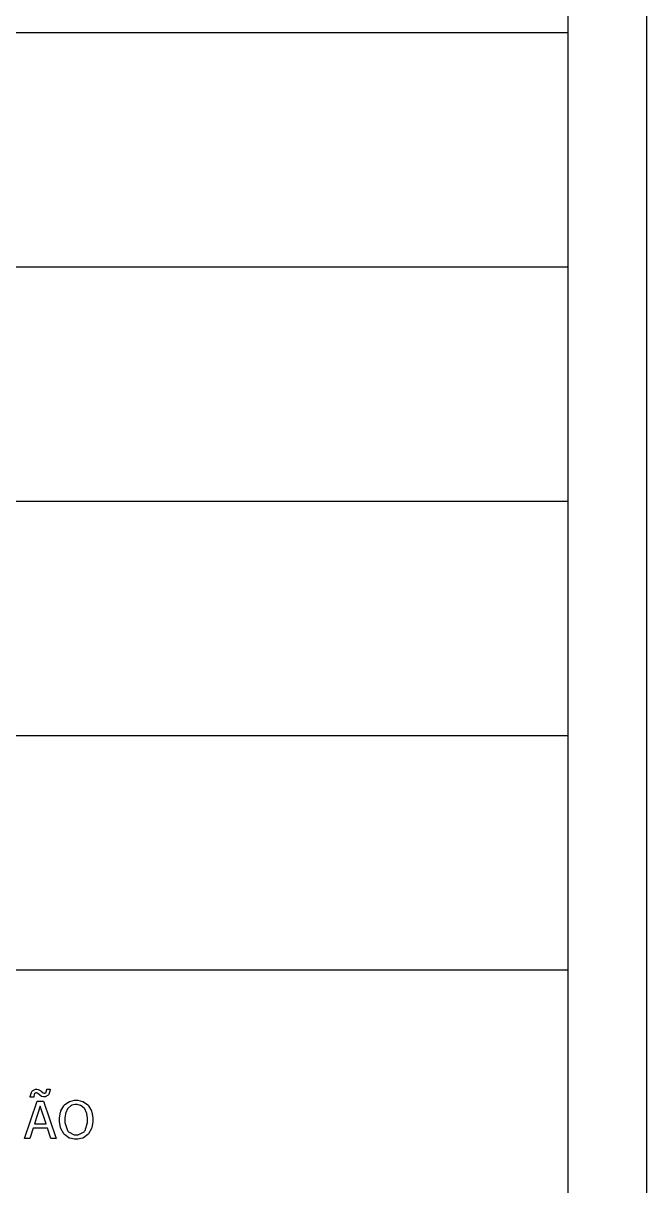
# Model space of a CAD drawing. Header units: millimetres. Extents: x 1974 to 2560, y 1429 to 1567.
# Drawn here: x 2505.34 to 2508.15, y 1522.53 to 1527.77 of the extents above; entities that cross this region are included whole.
import ezdxf

# ---------------------------------------------------------------- set-up
doc = ezdxf.new("R2010")
doc.units = ezdxf.units.MM
for name, color, linetype in [('MARGEM', 1, 'Continuous'), ('TEXTO', 4, 'Continuous'), ('TIMBRE', 7, 'Continuous')]:
    doc.layers.add(name, color=color, linetype=linetype)

msp = doc.modelspace()

# ---------------------------------------------------------------- linework, layer by layer
at = {"layer": 'MARGEM', "color": 7}
msp.add_lwpolyline([(2478.4513, 1512.6706), (2508.1513, 1512.6706), (2508.1513, 1533.6956), (2478.4513, 1533.6956)], close=True, dxfattribs=at)
at = {"layer": 'TEXTO', "color": 0}
for p, q in [((2507.7976, 1527.7304), (2478.9131, 1527.7304)), ((2507.7976, 1526.6745), (2478.9131, 1526.6745)), ((2507.7976, 1525.6185), (2478.9131, 1525.6185)), ((2507.7976, 1524.5625), (2478.9131, 1524.5625)), ((2507.7976, 1523.5065), (2478.9131, 1523.5065)), ((2505.3741, 1522.9341), (2505.3744, 1522.9371)), ((2505.39, 1522.9341), (2505.3741, 1522.9341)), ((2505.3744, 1522.9371), (2505.3816, 1522.959)), ((2505.3816, 1522.959), (2505.3828, 1522.9605)), ((2505.3828, 1522.9605), (2505.3841, 1522.9621)), ((2505.3841, 1522.9621), (2505.3975, 1522.9694)), ((2505.3925, 1522.9471), (2505.39, 1522.9356)), ((2505.39, 1522.9356), (2505.39, 1522.9341)), ((2505.3928, 1522.9478), (2505.3925, 1522.9471)), ((2505.393, 1522.9487), (2505.3928, 1522.9478)), ((2505.3987, 1522.953), (2505.393, 1522.9487)), ((2505.3975, 1522.9694), (2505.402, 1522.9694)), ((2505.4004, 1522.953), (2505.3987, 1522.953)), ((2505.4022, 1522.953), (2505.4004, 1522.953)), ((2505.402, 1522.9694), (2505.4046, 1522.9694)), ((2505.4072, 1522.951), (2505.4022, 1522.953)), ((2505.4046, 1522.9694), (2505.4119, 1522.9676)), ((2505.4077, 1522.9505), (2505.4072, 1522.951)), ((2505.4084, 1522.9502), (2505.4077, 1522.9505)), ((2505.4154, 1522.9442), (2505.4084, 1522.9502)), ((2505.4119, 1522.9676), (2505.4126, 1522.9672)), ((2505.4126, 1522.9672), (2505.4134, 1522.9669)), ((2505.4134, 1522.9669), (2505.4215, 1522.9615)), ((2505.4163, 1522.9435), (2505.4154, 1522.9442)), ((2505.4171, 1522.9428), (2505.4163, 1522.9435)), ((2505.4253, 1522.9371), (2505.4171, 1522.9428)), ((2505.4215, 1522.9615), (2505.4225, 1522.9607)), ((2505.4225, 1522.9607), (2505.4233, 1522.96)), ((2505.4233, 1522.96), (2505.4305, 1522.9543)), ((2505.4261, 1522.9368), (2505.4253, 1522.9371)), ((2505.4268, 1522.9364), (2505.4261, 1522.9368)), ((2505.4342, 1522.9346), (2505.4268, 1522.9364)), ((2505.4305, 1522.9543), (2505.4313, 1522.9539)), ((2505.4313, 1522.9539), (2505.4318, 1522.9535)), ((2505.4318, 1522.9535), (2505.4367, 1522.9516)), ((2505.437, 1522.9346), (2505.4342, 1522.9346)), ((2505.4367, 1522.9516), (2505.4384, 1522.9516)), ((2505.4414, 1522.9346), (2505.437, 1522.9346)), ((2505.4384, 1522.9516), (2505.4404, 1522.9516)), ((2505.4404, 1522.9516), (2505.4456, 1522.9559)), ((2505.4551, 1522.942), (2505.4414, 1522.9346)), ((2505.4456, 1522.9559), (2505.4461, 1522.9567)), ((2505.4461, 1522.9567), (2505.4467, 1522.9576)), ((2505.4467, 1522.9576), (2505.4489, 1522.9686)), ((2505.4489, 1522.9699), (2505.4648, 1522.9699)), ((2505.4489, 1522.9686), (2505.4489, 1522.9699)), ((2505.4489, 1522.9699), (2505.4489, 1522.9699)), ((2505.4563, 1522.9435), (2505.4551, 1522.942)), ((2505.4576, 1522.945), (2505.4563, 1522.9435)), ((2505.4648, 1522.967), (2505.4576, 1522.945)), ((2505.4648, 1522.9699), (2505.4648, 1522.967)), ((2505.349, 1522.7471), (2505.4062, 1522.916)), ((2505.4194, 1522.8931), (2505.3932, 1522.8134)), ((2505.4062, 1522.916), (2505.4337, 1522.916)), ((2505.4454, 1522.8134), (2505.4194, 1522.8931)), ((2505.4337, 1522.916), (2505.4909, 1522.7471)), ((2505.5112, 1522.8663), (2505.5119, 1522.8689)), ((2505.5119, 1522.8689), (2505.5129, 1522.8717)), ((2505.5129, 1522.8717), (2505.5254, 1522.8946)), ((2505.5254, 1522.8946), (2505.5271, 1522.8966)), ((2505.5271, 1522.8966), (2505.5286, 1522.8986)), ((2505.5286, 1522.8986), (2505.5482, 1522.9127)), ((2505.5428, 1522.8812), (2505.5343, 1522.8632)), ((2505.544, 1522.8826), (2505.5428, 1522.8812)), ((2505.545, 1522.8842), (2505.544, 1522.8826)), ((2505.5587, 1522.8951), (2505.545, 1522.8842)), ((2505.5482, 1522.9127), (2505.5507, 1522.9137)), ((2505.5507, 1522.9137), (2505.5529, 1522.9146)), ((2505.5529, 1522.9146), (2505.5743, 1522.9195)), ((2505.5602, 1522.8958), (2505.5587, 1522.8951)), ((2505.5616, 1522.8966), (2505.5602, 1522.8958)), ((2505.5761, 1522.9001), (2505.5616, 1522.8966)), ((2505.5743, 1522.9195), (2505.5813, 1522.9195)), ((2505.5815, 1522.9001), (2505.5761, 1522.9001)), ((2505.5813, 1522.9195), (2505.5892, 1522.9195)), ((2505.5862, 1522.9001), (2505.5815, 1522.9001)), ((2505.6011, 1522.8965), (2505.5862, 1522.9001)), ((2505.5892, 1522.9195), (2505.6101, 1522.9145)), ((2505.6026, 1522.8957), (2505.6011, 1522.8965)), ((2505.6044, 1522.895), (2505.6026, 1522.8957)), ((2505.6178, 1522.884), (2505.6044, 1522.895)), ((2505.6101, 1522.9145), (2505.6123, 1522.9135)), ((2505.6123, 1522.9135), (2505.6148, 1522.9125)), ((2505.6148, 1522.9125), (2505.6342, 1522.8984)), ((2505.619, 1522.8826), (2505.6178, 1522.884)), ((2505.62, 1522.8812), (2505.619, 1522.8826)), ((2505.6285, 1522.8634), (2505.62, 1522.8812)), ((2505.6342, 1522.8984), (2505.6359, 1522.8966)), ((2505.6359, 1522.8966), (2505.6374, 1522.8948)), ((2505.6359, 1522.8966), (2505.6359, 1522.8966)), ((2505.6374, 1522.8948), (2505.6498, 1522.8719)), ((2505.6498, 1522.8719), (2505.6508, 1522.8691)), ((2505.6508, 1522.8691), (2505.6518, 1522.8663)), ((2505.5067, 1522.8409), (2505.5112, 1522.8663)), ((2505.5067, 1522.8315), (2505.5067, 1522.8409)), ((2505.5067, 1522.8229), (2505.5067, 1522.8315)), ((2505.511, 1522.797), (2505.5067, 1522.8229)), ((2505.5331, 1522.8588), (2505.5301, 1522.8384)), ((2505.5301, 1522.8384), (2505.5301, 1522.8315)), ((2505.5301, 1522.8315), (2505.5301, 1522.8188)), ((2505.5301, 1522.8188), (2505.5418, 1522.7836)), ((2505.5336, 1522.861), (2505.5331, 1522.8588)), ((2505.5343, 1522.8632), (2505.5336, 1522.861)), ((2505.6213, 1522.7836), (2505.6329, 1522.8196)), ((2505.6292, 1522.8612), (2505.6285, 1522.8634)), ((2505.6297, 1522.8591), (2505.6292, 1522.8612)), ((2505.6329, 1522.8389), (2505.6297, 1522.8591)), ((2505.6329, 1522.8315), (2505.6329, 1522.8389)), ((2505.6329, 1522.8196), (2505.6329, 1522.8315)), ((2505.6329, 1522.8315), (2505.6329, 1522.8315)), ((2505.6518, 1522.8663), (2505.6563, 1522.8402)), ((2505.6563, 1522.8222), (2505.6518, 1522.7972)), ((2505.6563, 1522.8402), (2505.6563, 1522.8315)), ((2505.6563, 1522.8315), (2505.6563, 1522.8222)), ((2505.387, 1522.7942), (2505.3719, 1522.7471)), ((2505.4516, 1522.7942), (2505.387, 1522.7942)), ((2505.3932, 1522.8134), (2505.4454, 1522.8134)), ((2505.3932, 1522.8134), (2505.3932, 1522.8134)), ((2505.467, 1522.7471), (2505.4516, 1522.7942)), ((2505.5119, 1522.7942), (2505.511, 1522.797)), ((2505.5127, 1522.7915), (2505.5119, 1522.7942)), ((2505.5254, 1522.7685), (2505.5127, 1522.7915)), ((2505.5269, 1522.7666), (2505.5254, 1522.7685)), ((2505.5286, 1522.7647), (2505.5269, 1522.7666)), ((2505.5482, 1522.7503), (2505.5286, 1522.7647)), ((2505.5418, 1522.7836), (2505.544, 1522.7806)), ((2505.544, 1522.7806), (2505.5462, 1522.7776)), ((2505.5462, 1522.7776), (2505.5726, 1522.7629)), ((2505.5907, 1522.7629), (2505.6166, 1522.7776)), ((2505.6342, 1522.7647), (2505.614, 1522.7501)), ((2505.6166, 1522.7776), (2505.6187, 1522.7806)), ((2505.6187, 1522.7806), (2505.6213, 1522.7836)), ((2505.6359, 1522.7666), (2505.6342, 1522.7647)), ((2505.6374, 1522.7685), (2505.6359, 1522.7666)), ((2505.6501, 1522.7916), (2505.6374, 1522.7685)), ((2505.651, 1522.7944), (2505.6501, 1522.7916)), ((2505.6518, 1522.7972), (2505.651, 1522.7944)), ((2505.3719, 1522.7471), (2505.349, 1522.7471)), ((2505.3719, 1522.7471), (2505.3719, 1522.7471)), ((2505.4909, 1522.7471), (2505.467, 1522.7471)), ((2505.5504, 1522.7493), (2505.5482, 1522.7503)), ((2505.5527, 1522.7484), (2505.5504, 1522.7493)), ((2505.5735, 1522.7436), (2505.5527, 1522.7484)), ((2505.5726, 1522.7629), (2505.5815, 1522.7629)), ((2505.5813, 1522.7436), (2505.5735, 1522.7436)), ((2505.5885, 1522.7436), (2505.5813, 1522.7436)), ((2505.5815, 1522.7629), (2505.5907, 1522.7629)), ((2505.6093, 1522.7482), (2505.5885, 1522.7436)), ((2505.6118, 1522.7491), (2505.6093, 1522.7482)), ((2505.614, 1522.7501), (2505.6118, 1522.7491))]:
    msp.add_line(p, q, dxfattribs=at)
at = {"layer": 'TIMBRE', "color": 12}
msp.add_lwpolyline([(2478.9131, 1513.0586), (2507.7976, 1513.0586), (2507.7976, 1532.6956), (2478.9131, 1532.6956)], close=True, dxfattribs=at)

doc.saveas('drawing.dxf')
